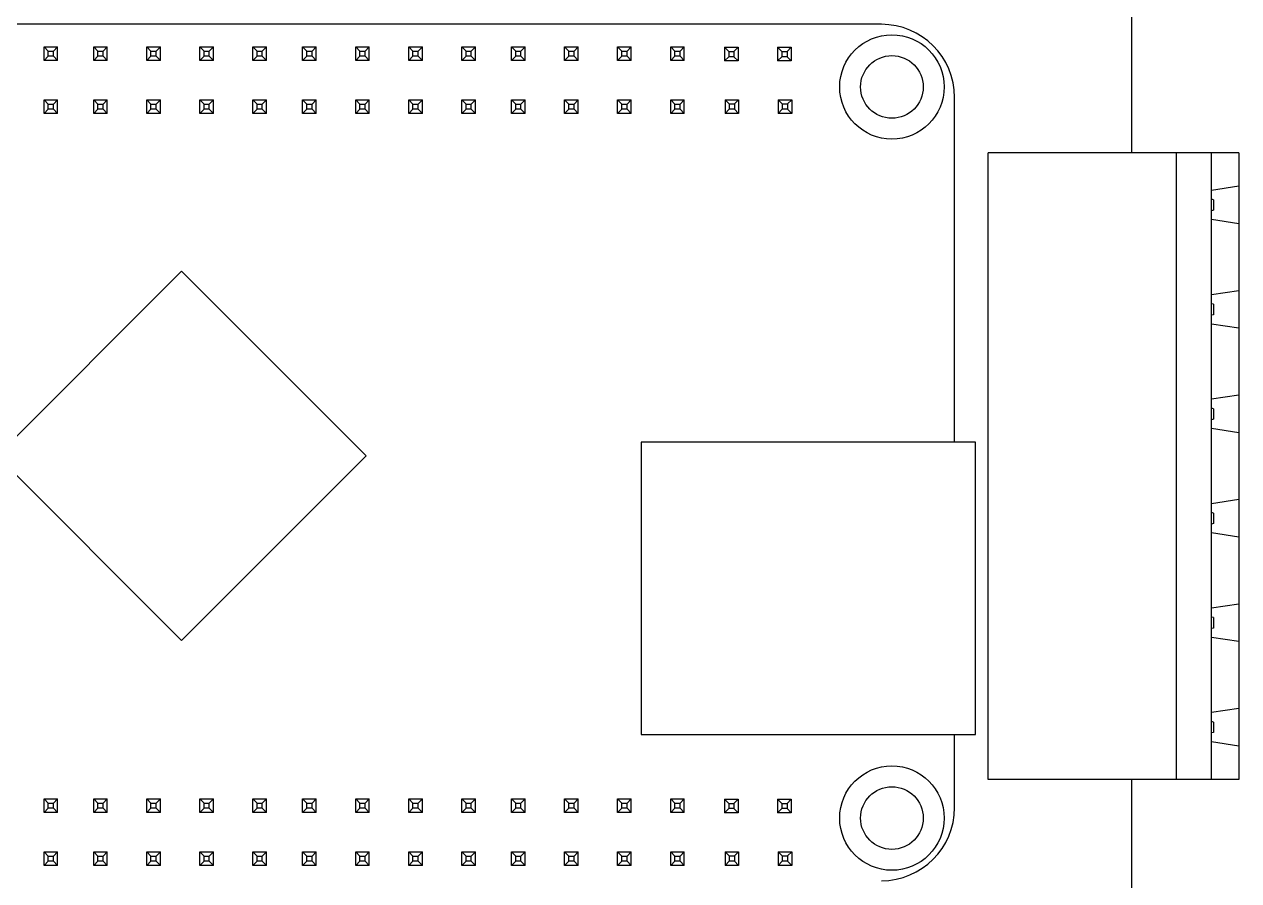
# Model space of a CAD drawing. Header units: millimetres. Extents: x -5 to 155, y -5 to 125.
# Drawn here: x 97 to 155.1, y 43.1 to 84.1 of the extents above; entities that cross this region are included whole.
import ezdxf

# ---------------------------------------------------------------- set-up
doc = ezdxf.new("R2010")
doc.units = ezdxf.units.MM

msp = doc.modelspace()

# ---------------------------------------------------------------- linework, layer by layer
at = {"color": 7, "linetype": 'Continuous', "lineweight": 25}
for p, q in [((150, 77.915), (150, 115)), ((138.013, 84.068), (76.013, 84.068)), ((98.125, 82.787), (97.925, 82.987)), ((97.925, 82.987), (98.575, 82.987)), ((97.925, 82.337), (97.925, 82.987)), ((98.125, 82.787), (98.375, 82.787)), ((98.125, 82.537), (98.125, 82.787)), ((98.375, 82.787), (98.575, 82.987)), ((98.375, 82.537), (98.375, 82.787)), ((98.575, 82.337), (98.575, 82.987)), ((100.505, 82.787), (100.305, 82.987)), ((100.305, 82.337), (100.305, 82.987)), ((100.305, 82.987), (100.955, 82.987)), ((100.505, 82.537), (100.505, 82.787)), ((100.505, 82.787), (100.755, 82.787)), ((100.755, 82.787), (100.955, 82.987)), ((100.755, 82.537), (100.755, 82.787)), ((100.955, 82.337), (100.955, 82.987)), ((103.045, 82.787), (102.845, 82.987)), ((102.845, 82.337), (102.845, 82.987)), ((102.845, 82.987), (103.495, 82.987)), ((103.045, 82.537), (103.045, 82.787)), ((103.045, 82.787), (103.295, 82.787)), ((103.295, 82.787), (103.495, 82.987)), ((103.295, 82.537), (103.295, 82.787)), ((103.495, 82.337), (103.495, 82.987)), ((105.585, 82.787), (105.385, 82.987)), ((105.385, 82.987), (106.035, 82.987)), ((105.385, 82.337), (105.385, 82.987)), ((105.585, 82.787), (105.835, 82.787)), ((105.585, 82.537), (105.585, 82.787)), ((105.835, 82.787), (106.035, 82.987)), ((105.835, 82.537), (105.835, 82.787)), ((106.035, 82.337), (106.035, 82.987)), ((108.125, 82.787), (107.925, 82.987)), ((107.925, 82.337), (107.925, 82.987)), ((107.925, 82.987), (108.575, 82.987)), ((108.125, 82.537), (108.125, 82.787)), ((108.125, 82.787), (108.375, 82.787)), ((108.375, 82.787), (108.575, 82.987)), ((108.375, 82.537), (108.375, 82.787)), ((108.575, 82.337), (108.575, 82.987)), ((110.505, 82.787), (110.305, 82.987)), ((110.305, 82.337), (110.305, 82.987)), ((110.305, 82.987), (110.955, 82.987)), ((110.505, 82.537), (110.505, 82.787)), ((110.505, 82.787), (110.755, 82.787)), ((110.755, 82.787), (110.955, 82.987)), ((110.755, 82.537), (110.755, 82.787)), ((110.955, 82.337), (110.955, 82.987)), ((113.045, 82.787), (112.845, 82.987)), ((112.845, 82.337), (112.845, 82.987)), ((112.845, 82.987), (113.495, 82.987)), ((113.045, 82.537), (113.045, 82.787)), ((113.045, 82.787), (113.295, 82.787)), ((113.295, 82.787), (113.495, 82.987)), ((113.295, 82.537), (113.295, 82.787)), ((113.495, 82.337), (113.495, 82.987)), ((115.585, 82.787), (115.385, 82.987)), ((115.385, 82.987), (116.035, 82.987)), ((115.385, 82.337), (115.385, 82.987)), ((115.585, 82.787), (115.835, 82.787)), ((115.585, 82.537), (115.585, 82.787)), ((115.835, 82.787), (116.035, 82.987)), ((115.835, 82.537), (115.835, 82.787)), ((116.035, 82.337), (116.035, 82.987)), ((118.125, 82.787), (117.925, 82.987)), ((117.925, 82.987), (118.575, 82.987)), ((117.925, 82.337), (117.925, 82.987)), ((118.125, 82.537), (118.125, 82.787)), ((118.125, 82.787), (118.375, 82.787)), ((118.375, 82.787), (118.575, 82.987)), ((118.375, 82.537), (118.375, 82.787)), ((118.575, 82.337), (118.575, 82.987)), ((120.505, 82.787), (120.305, 82.987)), ((120.305, 82.987), (120.955, 82.987)), ((120.305, 82.337), (120.305, 82.987)), ((120.505, 82.787), (120.755, 82.787)), ((120.505, 82.537), (120.505, 82.787)), ((120.755, 82.787), (120.955, 82.987)), ((120.755, 82.537), (120.755, 82.787)), ((120.955, 82.337), (120.955, 82.987)), ((123.045, 82.787), (122.845, 82.987)), ((122.845, 82.337), (122.845, 82.987)), ((122.845, 82.987), (123.495, 82.987)), ((123.045, 82.537), (123.045, 82.787)), ((123.045, 82.787), (123.295, 82.787)), ((123.295, 82.787), (123.495, 82.987)), ((123.295, 82.537), (123.295, 82.787)), ((123.495, 82.337), (123.495, 82.987)), ((125.585, 82.787), (125.385, 82.987)), ((125.385, 82.337), (125.385, 82.987)), ((125.385, 82.987), (126.035, 82.987)), ((125.585, 82.537), (125.585, 82.787)), ((125.585, 82.787), (125.835, 82.787)), ((125.835, 82.787), (126.035, 82.987)), ((125.835, 82.537), (125.835, 82.787)), ((126.035, 82.337), (126.035, 82.987)), ((128.125, 82.787), (127.925, 82.987)), ((127.925, 82.337), (127.925, 82.987)), ((127.925, 82.987), (128.575, 82.987)), ((128.125, 82.537), (128.125, 82.787)), ((128.125, 82.787), (128.375, 82.787)), ((128.375, 82.787), (128.575, 82.987)), ((128.375, 82.537), (128.375, 82.787)), ((128.575, 82.337), (128.575, 82.987)), ((130.702, 82.768), (130.502, 82.968)), ((130.502, 82.968), (131.152, 82.968)), ((130.502, 82.968), (130.502, 82.318)), ((130.702, 82.768), (130.952, 82.768)), ((130.702, 82.768), (130.702, 82.518)), ((131.152, 82.968), (130.952, 82.768)), ((130.952, 82.768), (130.952, 82.518)), ((131.152, 82.968), (131.152, 82.318)), ((133.242, 82.768), (133.042, 82.968)), ((133.042, 82.968), (133.042, 82.318)), ((133.042, 82.968), (133.692, 82.968)), ((133.242, 82.768), (133.242, 82.518)), ((133.242, 82.768), (133.492, 82.768)), ((133.692, 82.968), (133.492, 82.768)), ((133.492, 82.768), (133.492, 82.518)), ((133.692, 82.968), (133.692, 82.318)), ((97.925, 82.337), (98.125, 82.537)), ((98.575, 82.337), (97.925, 82.337)), ((98.375, 82.537), (98.125, 82.537)), ((98.375, 82.537), (98.575, 82.337)), ((100.305, 82.337), (100.505, 82.537)), ((100.955, 82.337), (100.305, 82.337)), ((100.755, 82.537), (100.505, 82.537)), ((100.755, 82.537), (100.955, 82.337)), ((102.845, 82.337), (103.045, 82.537)), ((103.495, 82.337), (102.845, 82.337)), ((103.295, 82.537), (103.045, 82.537)), ((103.295, 82.537), (103.495, 82.337)), ((105.385, 82.337), (105.585, 82.537)), ((106.035, 82.337), (105.385, 82.337)), ((105.835, 82.537), (105.585, 82.537)), ((105.835, 82.537), (106.035, 82.337)), ((107.925, 82.337), (108.125, 82.537)), ((108.575, 82.337), (107.925, 82.337)), ((108.375, 82.537), (108.125, 82.537)), ((108.375, 82.537), (108.575, 82.337)), ((110.305, 82.337), (110.505, 82.537)), ((110.955, 82.337), (110.305, 82.337)), ((110.755, 82.537), (110.505, 82.537)), ((110.755, 82.537), (110.955, 82.337)), ((112.845, 82.337), (113.045, 82.537)), ((113.495, 82.337), (112.845, 82.337)), ((113.295, 82.537), (113.045, 82.537)), ((113.295, 82.537), (113.495, 82.337)), ((115.385, 82.337), (115.585, 82.537)), ((116.035, 82.337), (115.385, 82.337)), ((115.835, 82.537), (115.585, 82.537)), ((115.835, 82.537), (116.035, 82.337)), ((117.925, 82.337), (118.125, 82.537)), ((118.575, 82.337), (117.925, 82.337)), ((118.375, 82.537), (118.125, 82.537)), ((118.375, 82.537), (118.575, 82.337)), ((120.305, 82.337), (120.505, 82.537)), ((120.955, 82.337), (120.305, 82.337)), ((120.755, 82.537), (120.505, 82.537)), ((120.755, 82.537), (120.955, 82.337)), ((122.845, 82.337), (123.045, 82.537)), ((123.495, 82.337), (122.845, 82.337)), ((123.295, 82.537), (123.045, 82.537)), ((123.295, 82.537), (123.495, 82.337)), ((125.385, 82.337), (125.585, 82.537)), ((126.035, 82.337), (125.385, 82.337)), ((125.835, 82.537), (125.585, 82.537)), ((125.835, 82.537), (126.035, 82.337)), ((127.925, 82.337), (128.125, 82.537)), ((128.575, 82.337), (127.925, 82.337)), ((128.375, 82.537), (128.125, 82.537)), ((128.375, 82.537), (128.575, 82.337)), ((130.702, 82.518), (130.502, 82.318)), ((131.152, 82.318), (130.502, 82.318)), ((130.952, 82.518), (130.702, 82.518)), ((130.952, 82.518), (131.152, 82.318)), ((133.242, 82.518), (133.042, 82.318)), ((133.692, 82.318), (133.042, 82.318)), ((133.492, 82.518), (133.242, 82.518)), ((133.492, 82.518), (133.692, 82.318)), ((98.125, 80.247), (97.925, 80.447)), ((97.925, 79.797), (97.925, 80.447)), ((97.925, 80.447), (98.575, 80.447)), ((98.125, 79.997), (98.125, 80.247)), ((98.125, 80.247), (98.375, 80.247)), ((98.375, 80.247), (98.575, 80.447)), ((98.375, 79.997), (98.375, 80.247)), ((98.575, 79.797), (98.575, 80.447)), ((100.505, 80.247), (100.305, 80.447)), ((100.305, 80.447), (100.955, 80.447)), ((100.305, 79.797), (100.305, 80.447)), ((100.505, 80.247), (100.755, 80.247)), ((100.505, 79.997), (100.505, 80.247)), ((100.755, 80.247), (100.955, 80.447)), ((100.755, 79.997), (100.755, 80.247)), ((100.955, 79.797), (100.955, 80.447)), ((103.045, 80.247), (102.845, 80.447)), ((102.845, 79.797), (102.845, 80.447)), ((102.845, 80.447), (103.495, 80.447)), ((103.045, 79.997), (103.045, 80.247)), ((103.045, 80.247), (103.295, 80.247)), ((103.295, 80.247), (103.495, 80.447)), ((103.295, 79.997), (103.295, 80.247)), ((103.495, 79.797), (103.495, 80.447)), ((105.585, 80.247), (105.385, 80.447)), ((105.385, 79.797), (105.385, 80.447)), ((105.385, 80.447), (106.035, 80.447)), ((105.585, 79.997), (105.585, 80.247)), ((105.585, 80.247), (105.835, 80.247)), ((105.835, 80.247), (106.035, 80.447)), ((105.835, 79.997), (105.835, 80.247)), ((106.035, 79.797), (106.035, 80.447)), ((108.125, 80.247), (107.925, 80.447)), ((107.925, 79.797), (107.925, 80.447)), ((107.925, 80.447), (108.575, 80.447)), ((108.125, 79.997), (108.125, 80.247)), ((108.125, 80.247), (108.375, 80.247)), ((108.375, 80.247), (108.575, 80.447)), ((108.375, 79.997), (108.375, 80.247)), ((108.575, 79.797), (108.575, 80.447)), ((110.505, 80.247), (110.305, 80.447)), ((110.305, 79.797), (110.305, 80.447)), ((110.305, 80.447), (110.955, 80.447)), ((110.505, 79.997), (110.505, 80.247)), ((110.505, 80.247), (110.755, 80.247)), ((110.755, 80.247), (110.955, 80.447)), ((110.755, 79.997), (110.755, 80.247)), ((110.955, 79.797), (110.955, 80.447)), ((113.045, 80.247), (112.845, 80.447)), ((112.845, 80.447), (113.495, 80.447)), ((112.845, 79.797), (112.845, 80.447)), ((113.045, 79.997), (113.045, 80.247)), ((113.045, 80.247), (113.295, 80.247)), ((113.295, 80.247), (113.495, 80.447)), ((113.295, 79.997), (113.295, 80.247)), ((113.495, 79.797), (113.495, 80.447)), ((115.585, 80.247), (115.385, 80.447)), ((115.385, 79.797), (115.385, 80.447)), ((115.385, 80.447), (116.035, 80.447)), ((115.585, 79.997), (115.585, 80.247)), ((115.585, 80.247), (115.835, 80.247)), ((115.835, 80.247), (116.035, 80.447)), ((115.835, 79.997), (115.835, 80.247)), ((116.035, 79.797), (116.035, 80.447)), ((118.125, 80.247), (117.925, 80.447)), ((117.925, 79.797), (117.925, 80.447)), ((117.925, 80.447), (118.575, 80.447)), ((118.125, 79.997), (118.125, 80.247)), ((118.125, 80.247), (118.375, 80.247)), ((118.375, 80.247), (118.575, 80.447)), ((118.375, 79.997), (118.375, 80.247)), ((118.575, 79.797), (118.575, 80.447)), ((120.505, 80.247), (120.305, 80.447)), ((120.305, 79.797), (120.305, 80.447)), ((120.305, 80.447), (120.955, 80.447)), ((120.505, 79.997), (120.505, 80.247)), ((120.505, 80.247), (120.755, 80.247)), ((120.755, 80.247), (120.955, 80.447)), ((120.755, 79.997), (120.755, 80.247)), ((120.955, 79.797), (120.955, 80.447)), ((123.045, 80.247), (122.845, 80.447)), ((122.845, 79.797), (122.845, 80.447)), ((122.845, 80.447), (123.495, 80.447)), ((123.045, 79.997), (123.045, 80.247)), ((123.045, 80.247), (123.295, 80.247)), ((123.295, 80.247), (123.495, 80.447)), ((123.295, 79.997), (123.295, 80.247)), ((123.495, 79.797), (123.495, 80.447)), ((125.585, 80.247), (125.385, 80.447)), ((125.385, 79.797), (125.385, 80.447)), ((125.385, 80.447), (126.035, 80.447)), ((125.585, 79.997), (125.585, 80.247)), ((125.585, 80.247), (125.835, 80.247)), ((125.835, 80.247), (126.035, 80.447)), ((125.835, 79.997), (125.835, 80.247)), ((126.035, 79.797), (126.035, 80.447)), ((128.125, 80.247), (127.925, 80.447)), ((127.925, 79.797), (127.925, 80.447)), ((127.925, 80.447), (128.575, 80.447)), ((128.125, 79.997), (128.125, 80.247)), ((128.125, 80.247), (128.375, 80.247)), ((128.375, 80.247), (128.575, 80.447)), ((128.375, 79.997), (128.375, 80.247)), ((128.575, 79.797), (128.575, 80.447)), ((130.727, 80.253), (130.527, 80.453)), ((130.527, 80.453), (131.177, 80.453)), ((130.527, 80.453), (130.527, 79.803)), ((130.727, 80.253), (130.977, 80.253)), ((130.727, 80.253), (130.727, 80.003)), ((131.177, 80.453), (130.977, 80.253)), ((130.977, 80.253), (130.977, 80.003)), ((131.177, 80.453), (131.177, 79.803)), ((133.267, 80.253), (133.067, 80.453)), ((133.067, 80.453), (133.067, 79.803)), ((133.067, 80.453), (133.717, 80.453)), ((133.267, 80.253), (133.267, 80.003)), ((133.267, 80.253), (133.517, 80.253)), ((133.717, 80.453), (133.517, 80.253)), ((133.517, 80.253), (133.517, 80.003)), ((133.717, 80.453), (133.717, 79.803)), ((141.513, 64.068), (141.513, 80.568)), ((97.925, 79.797), (98.125, 79.997)), ((98.575, 79.797), (97.925, 79.797)), ((98.375, 79.997), (98.125, 79.997)), ((98.375, 79.997), (98.575, 79.797)), ((100.305, 79.797), (100.505, 79.997)), ((100.955, 79.797), (100.305, 79.797)), ((100.755, 79.997), (100.505, 79.997)), ((100.755, 79.997), (100.955, 79.797)), ((102.845, 79.797), (103.045, 79.997)), ((103.495, 79.797), (102.845, 79.797)), ((103.295, 79.997), (103.045, 79.997)), ((103.295, 79.997), (103.495, 79.797)), ((105.385, 79.797), (105.585, 79.997)), ((106.035, 79.797), (105.385, 79.797)), ((105.835, 79.997), (105.585, 79.997)), ((105.835, 79.997), (106.035, 79.797)), ((107.925, 79.797), (108.125, 79.997)), ((108.575, 79.797), (107.925, 79.797)), ((108.375, 79.997), (108.125, 79.997)), ((108.375, 79.997), (108.575, 79.797)), ((110.305, 79.797), (110.505, 79.997)), ((110.955, 79.797), (110.305, 79.797)), ((110.755, 79.997), (110.505, 79.997)), ((110.755, 79.997), (110.955, 79.797)), ((112.845, 79.797), (113.045, 79.997)), ((113.495, 79.797), (112.845, 79.797)), ((113.295, 79.997), (113.045, 79.997)), ((113.295, 79.997), (113.495, 79.797)), ((115.385, 79.797), (115.585, 79.997)), ((116.035, 79.797), (115.385, 79.797)), ((115.835, 79.997), (115.585, 79.997)), ((115.835, 79.997), (116.035, 79.797)), ((117.925, 79.797), (118.125, 79.997)), ((118.575, 79.797), (117.925, 79.797)), ((118.375, 79.997), (118.125, 79.997)), ((118.375, 79.997), (118.575, 79.797)), ((120.305, 79.797), (120.505, 79.997)), ((120.955, 79.797), (120.305, 79.797)), ((120.755, 79.997), (120.505, 79.997)), ((120.755, 79.997), (120.955, 79.797)), ((122.845, 79.797), (123.045, 79.997)), ((123.495, 79.797), (122.845, 79.797)), ((123.295, 79.997), (123.045, 79.997)), ((123.295, 79.997), (123.495, 79.797)), ((125.385, 79.797), (125.585, 79.997)), ((126.035, 79.797), (125.385, 79.797)), ((125.835, 79.997), (125.585, 79.997)), ((125.835, 79.997), (126.035, 79.797)), ((127.925, 79.797), (128.125, 79.997)), ((128.575, 79.797), (127.925, 79.797)), ((128.375, 79.997), (128.125, 79.997)), ((128.375, 79.997), (128.575, 79.797)), ((130.727, 80.003), (130.527, 79.803)), ((131.177, 79.803), (130.527, 79.803)), ((130.977, 80.003), (130.727, 80.003)), ((130.977, 80.003), (131.177, 79.803)), ((133.267, 80.003), (133.067, 79.803)), ((133.717, 79.803), (133.067, 79.803)), ((133.517, 80.003), (133.267, 80.003)), ((133.517, 80.003), (133.717, 79.803)), ((155.115, 77.915), (143.115, 77.915)), ((143.115, 47.915), (143.115, 77.915)), ((152.115, 77.915), (152.115, 47.915)), ((153.815, 47.915), (153.815, 77.915)), ((155.115, 77.915), (155.115, 47.915)), ((155.115, 76.315), (153.815, 76.115)), ((153.915, 75.665), (153.815, 75.69)), ((153.915, 75.665), (153.915, 75.165)), ((153.915, 75.165), (153.815, 75.14)), ((155.115, 74.515), (153.815, 74.715)), ((104.513, 72.246), (95.674, 63.407)), ((113.351, 63.407), (104.513, 72.246)), ((155.115, 71.315), (153.815, 71.115)), ((153.915, 70.665), (153.815, 70.69)), ((153.915, 70.665), (153.915, 70.165)), ((153.915, 70.165), (153.815, 70.14)), ((155.115, 69.515), (153.815, 69.715)), ((155.115, 66.315), (153.815, 66.115)), ((153.915, 65.665), (153.815, 65.69)), ((153.915, 65.165), (153.815, 65.14)), ((153.915, 65.665), (153.915, 65.165)), ((155.115, 64.515), (153.815, 64.715)), ((126.513, 64.068), (126.513, 50.068)), ((142.513, 64.068), (126.513, 64.068)), ((142.513, 50.068), (142.513, 64.068)), ((95.674, 63.407), (104.513, 54.568)), ((104.513, 54.568), (113.351, 63.407)), ((155.115, 61.315), (153.815, 61.115)), ((153.915, 60.665), (153.815, 60.69)), ((153.915, 60.665), (153.915, 60.165)), ((153.915, 60.165), (153.815, 60.14)), ((155.115, 59.515), (153.815, 59.715)), ((155.115, 56.315), (153.815, 56.115)), ((153.915, 55.665), (153.815, 55.69)), ((153.915, 55.665), (153.915, 55.165)), ((153.915, 55.165), (153.815, 55.14)), ((155.115, 54.515), (153.815, 54.715)), ((155.115, 51.315), (153.815, 51.115)), ((153.915, 50.665), (153.815, 50.69)), ((153.915, 50.665), (153.915, 50.165)), ((126.513, 50.068), (142.513, 50.068)), ((141.513, 46.568), (141.513, 50.068)), ((153.915, 50.165), (153.815, 50.14)), ((155.115, 49.515), (153.815, 49.715)), ((155.115, 47.915), (143.115, 47.915)), ((150, 5), (150, 47.915)), ((98.125, 46.787), (97.925, 46.987)), ((97.925, 46.987), (98.575, 46.987)), ((97.925, 46.337), (97.925, 46.987)), ((97.925, 46.337), (98.125, 46.537)), ((98.125, 46.787), (98.375, 46.787)), ((98.125, 46.537), (98.125, 46.787)), ((98.375, 46.537), (98.125, 46.537)), ((98.375, 46.787), (98.575, 46.987)), ((98.375, 46.537), (98.375, 46.787)), ((98.375, 46.537), (98.575, 46.337)), ((98.575, 46.337), (98.575, 46.987)), ((100.505, 46.787), (100.305, 46.987)), ((100.305, 46.987), (100.955, 46.987)), ((100.305, 46.337), (100.305, 46.987)), ((100.305, 46.337), (100.505, 46.537)), ((100.505, 46.537), (100.505, 46.787)), ((100.505, 46.787), (100.755, 46.787)), ((100.755, 46.537), (100.505, 46.537)), ((100.755, 46.787), (100.955, 46.987)), ((100.755, 46.537), (100.755, 46.787)), ((100.755, 46.537), (100.955, 46.337)), ((100.955, 46.337), (100.955, 46.987)), ((103.045, 46.787), (102.845, 46.987)), ((102.845, 46.987), (103.495, 46.987)), ((102.845, 46.337), (102.845, 46.987)), ((102.845, 46.337), (103.045, 46.537)), ((103.045, 46.537), (103.045, 46.787)), ((103.045, 46.787), (103.295, 46.787)), ((103.295, 46.537), (103.045, 46.537)), ((103.295, 46.787), (103.495, 46.987)), ((103.295, 46.537), (103.295, 46.787)), ((103.295, 46.537), (103.495, 46.337)), ((103.495, 46.337), (103.495, 46.987)), ((105.585, 46.787), (105.385, 46.987)), ((105.385, 46.987), (106.035, 46.987)), ((105.385, 46.337), (105.385, 46.987)), ((105.385, 46.337), (105.585, 46.537)), ((105.585, 46.537), (105.585, 46.787)), ((105.585, 46.787), (105.835, 46.787)), ((105.835, 46.537), (105.585, 46.537)), ((105.835, 46.787), (106.035, 46.987)), ((105.835, 46.537), (105.835, 46.787)), ((105.835, 46.537), (106.035, 46.337)), ((106.035, 46.337), (106.035, 46.987)), ((108.125, 46.787), (107.925, 46.987)), ((107.925, 46.987), (108.575, 46.987)), ((107.925, 46.337), (107.925, 46.987)), ((107.925, 46.337), (108.125, 46.537)), ((108.125, 46.537), (108.125, 46.787)), ((108.125, 46.787), (108.375, 46.787)), ((108.375, 46.537), (108.125, 46.537)), ((108.375, 46.787), (108.575, 46.987)), ((108.375, 46.537), (108.375, 46.787)), ((108.375, 46.537), (108.575, 46.337)), ((108.575, 46.337), (108.575, 46.987)), ((110.505, 46.787), (110.305, 46.987)), ((110.305, 46.987), (110.955, 46.987)), ((110.305, 46.337), (110.305, 46.987)), ((110.305, 46.337), (110.505, 46.537)), ((110.505, 46.787), (110.755, 46.787)), ((110.505, 46.537), (110.505, 46.787)), ((110.755, 46.537), (110.505, 46.537)), ((110.755, 46.787), (110.955, 46.987)), ((110.755, 46.537), (110.755, 46.787)), ((110.755, 46.537), (110.955, 46.337)), ((110.955, 46.337), (110.955, 46.987)), ((113.045, 46.787), (112.845, 46.987)), ((112.845, 46.337), (112.845, 46.987)), ((112.845, 46.987), (113.495, 46.987)), ((112.845, 46.337), (113.045, 46.537)), ((113.045, 46.537), (113.045, 46.787)), ((113.045, 46.787), (113.295, 46.787)), ((113.295, 46.537), (113.045, 46.537)), ((113.295, 46.787), (113.495, 46.987)), ((113.295, 46.537), (113.295, 46.787)), ((113.295, 46.537), (113.495, 46.337)), ((113.495, 46.337), (113.495, 46.987)), ((115.585, 46.787), (115.385, 46.987)), ((115.385, 46.987), (116.035, 46.987)), ((115.385, 46.337), (115.385, 46.987)), ((115.385, 46.337), (115.585, 46.537)), ((115.585, 46.787), (115.835, 46.787)), ((115.585, 46.537), (115.585, 46.787)), ((115.835, 46.537), (115.585, 46.537)), ((115.835, 46.787), (116.035, 46.987)), ((115.835, 46.537), (115.835, 46.787)), ((115.835, 46.537), (116.035, 46.337)), ((116.035, 46.337), (116.035, 46.987)), ((118.125, 46.787), (117.925, 46.987)), ((117.925, 46.987), (118.575, 46.987)), ((117.925, 46.337), (117.925, 46.987)), ((117.925, 46.337), (118.125, 46.537)), ((118.125, 46.787), (118.375, 46.787)), ((118.125, 46.537), (118.125, 46.787)), ((118.375, 46.537), (118.125, 46.537)), ((118.375, 46.787), (118.575, 46.987)), ((118.375, 46.537), (118.375, 46.787)), ((118.375, 46.537), (118.575, 46.337)), ((118.575, 46.337), (118.575, 46.987)), ((120.505, 46.787), (120.305, 46.987)), ((120.305, 46.337), (120.305, 46.987)), ((120.305, 46.987), (120.955, 46.987)), ((120.305, 46.337), (120.505, 46.537)), ((120.505, 46.537), (120.505, 46.787)), ((120.505, 46.787), (120.755, 46.787)), ((120.755, 46.537), (120.505, 46.537)), ((120.755, 46.787), (120.955, 46.987)), ((120.755, 46.537), (120.755, 46.787)), ((120.755, 46.537), (120.955, 46.337)), ((120.955, 46.337), (120.955, 46.987)), ((123.045, 46.787), (122.845, 46.987)), ((122.845, 46.337), (122.845, 46.987)), ((122.845, 46.987), (123.495, 46.987)), ((122.845, 46.337), (123.045, 46.537)), ((123.045, 46.537), (123.045, 46.787)), ((123.045, 46.787), (123.295, 46.787)), ((123.295, 46.537), (123.045, 46.537)), ((123.295, 46.787), (123.495, 46.987)), ((123.295, 46.537), (123.295, 46.787)), ((123.295, 46.537), (123.495, 46.337)), ((123.495, 46.337), (123.495, 46.987)), ((125.585, 46.787), (125.385, 46.987)), ((125.385, 46.337), (125.385, 46.987)), ((125.385, 46.987), (126.035, 46.987)), ((125.385, 46.337), (125.585, 46.537)), ((125.585, 46.537), (125.585, 46.787)), ((125.585, 46.787), (125.835, 46.787)), ((125.835, 46.537), (125.585, 46.537)), ((125.835, 46.787), (126.035, 46.987)), ((125.835, 46.537), (125.835, 46.787)), ((125.835, 46.537), (126.035, 46.337)), ((126.035, 46.337), (126.035, 46.987)), ((128.125, 46.787), (127.925, 46.987)), ((127.925, 46.987), (128.575, 46.987)), ((127.925, 46.337), (127.925, 46.987)), ((127.925, 46.337), (128.125, 46.537)), ((128.125, 46.537), (128.125, 46.787)), ((128.125, 46.787), (128.375, 46.787)), ((128.375, 46.537), (128.125, 46.537)), ((128.375, 46.787), (128.575, 46.987)), ((128.375, 46.537), (128.375, 46.787)), ((128.375, 46.537), (128.575, 46.337)), ((128.575, 46.337), (128.575, 46.987)), ((130.702, 46.768), (130.502, 46.968)), ((130.502, 46.968), (131.152, 46.968)), ((130.502, 46.968), (130.502, 46.318)), ((130.702, 46.518), (130.502, 46.318)), ((130.702, 46.768), (130.952, 46.768)), ((130.702, 46.768), (130.702, 46.518)), ((130.952, 46.518), (130.702, 46.518)), ((131.152, 46.968), (130.952, 46.768)), ((130.952, 46.768), (130.952, 46.518)), ((130.952, 46.518), (131.152, 46.318)), ((131.152, 46.968), (131.152, 46.318)), ((133.242, 46.768), (133.042, 46.968)), ((133.042, 46.968), (133.042, 46.318)), ((133.042, 46.968), (133.692, 46.968)), ((133.242, 46.518), (133.042, 46.318)), ((133.242, 46.768), (133.242, 46.518)), ((133.242, 46.768), (133.492, 46.768)), ((133.492, 46.518), (133.242, 46.518)), ((133.692, 46.968), (133.492, 46.768)), ((133.492, 46.768), (133.492, 46.518)), ((133.492, 46.518), (133.692, 46.318)), ((133.692, 46.968), (133.692, 46.318)), ((98.575, 46.337), (97.925, 46.337)), ((100.955, 46.337), (100.305, 46.337)), ((103.495, 46.337), (102.845, 46.337)), ((106.035, 46.337), (105.385, 46.337)), ((108.575, 46.337), (107.925, 46.337)), ((110.955, 46.337), (110.305, 46.337)), ((113.495, 46.337), (112.845, 46.337)), ((116.035, 46.337), (115.385, 46.337)), ((118.575, 46.337), (117.925, 46.337)), ((120.955, 46.337), (120.305, 46.337)), ((123.495, 46.337), (122.845, 46.337)), ((126.035, 46.337), (125.385, 46.337)), ((128.575, 46.337), (127.925, 46.337)), ((131.152, 46.318), (130.502, 46.318)), ((133.692, 46.318), (133.042, 46.318)), ((98.125, 44.247), (97.925, 44.447)), ((97.925, 44.447), (98.575, 44.447)), ((97.925, 43.797), (97.925, 44.447)), ((98.125, 44.247), (98.375, 44.247)), ((98.125, 43.997), (98.125, 44.247)), ((98.375, 44.247), (98.575, 44.447)), ((98.375, 43.997), (98.375, 44.247)), ((98.575, 43.797), (98.575, 44.447)), ((100.505, 44.247), (100.305, 44.447)), ((100.305, 44.447), (100.955, 44.447)), ((100.305, 43.797), (100.305, 44.447)), ((100.505, 44.247), (100.755, 44.247)), ((100.505, 43.997), (100.505, 44.247)), ((100.755, 44.247), (100.955, 44.447)), ((100.755, 43.997), (100.755, 44.247)), ((100.955, 43.797), (100.955, 44.447)), ((103.045, 44.247), (102.845, 44.447)), ((102.845, 43.797), (102.845, 44.447)), ((102.845, 44.447), (103.495, 44.447)), ((103.045, 43.997), (103.045, 44.247)), ((103.045, 44.247), (103.295, 44.247)), ((103.295, 44.247), (103.495, 44.447)), ((103.295, 43.997), (103.295, 44.247)), ((103.495, 43.797), (103.495, 44.447)), ((105.585, 44.247), (105.385, 44.447)), ((105.385, 43.797), (105.385, 44.447)), ((105.385, 44.447), (106.035, 44.447)), ((105.585, 43.997), (105.585, 44.247)), ((105.585, 44.247), (105.835, 44.247)), ((105.835, 44.247), (106.035, 44.447)), ((105.835, 43.997), (105.835, 44.247)), ((106.035, 43.797), (106.035, 44.447)), ((108.125, 44.247), (107.925, 44.447)), ((107.925, 44.447), (108.575, 44.447)), ((107.925, 43.797), (107.925, 44.447)), ((108.125, 44.247), (108.375, 44.247)), ((108.125, 43.997), (108.125, 44.247)), ((108.375, 44.247), (108.575, 44.447)), ((108.375, 43.997), (108.375, 44.247)), ((108.575, 43.797), (108.575, 44.447)), ((110.505, 44.247), (110.305, 44.447)), ((110.305, 44.447), (110.955, 44.447)), ((110.305, 43.797), (110.305, 44.447)), ((110.505, 44.247), (110.755, 44.247)), ((110.505, 43.997), (110.505, 44.247)), ((110.755, 44.247), (110.955, 44.447)), ((110.755, 43.997), (110.755, 44.247)), ((110.955, 43.797), (110.955, 44.447)), ((113.045, 44.247), (112.845, 44.447)), ((112.845, 44.447), (113.495, 44.447)), ((112.845, 43.797), (112.845, 44.447)), ((113.045, 44.247), (113.295, 44.247)), ((113.045, 43.997), (113.045, 44.247)), ((113.295, 44.247), (113.495, 44.447)), ((113.295, 43.997), (113.295, 44.247)), ((113.495, 43.797), (113.495, 44.447)), ((115.585, 44.247), (115.385, 44.447)), ((115.385, 43.797), (115.385, 44.447)), ((115.385, 44.447), (116.035, 44.447)), ((115.585, 43.997), (115.585, 44.247)), ((115.585, 44.247), (115.835, 44.247)), ((115.835, 44.247), (116.035, 44.447)), ((115.835, 43.997), (115.835, 44.247)), ((116.035, 43.797), (116.035, 44.447)), ((118.125, 44.247), (117.925, 44.447)), ((117.925, 44.447), (118.575, 44.447)), ((117.925, 43.797), (117.925, 44.447)), ((118.125, 44.247), (118.375, 44.247)), ((118.125, 43.997), (118.125, 44.247)), ((118.375, 44.247), (118.575, 44.447)), ((118.375, 43.997), (118.375, 44.247)), ((118.575, 43.797), (118.575, 44.447)), ((120.505, 44.247), (120.305, 44.447)), ((120.305, 44.447), (120.955, 44.447)), ((120.305, 43.797), (120.305, 44.447)), ((120.505, 44.247), (120.755, 44.247)), ((120.505, 43.997), (120.505, 44.247)), ((120.755, 44.247), (120.955, 44.447)), ((120.755, 43.997), (120.755, 44.247)), ((120.955, 43.797), (120.955, 44.447)), ((123.045, 44.247), (122.845, 44.447)), ((122.845, 44.447), (123.495, 44.447)), ((122.845, 43.797), (122.845, 44.447)), ((123.045, 44.247), (123.295, 44.247)), ((123.045, 43.997), (123.045, 44.247)), ((123.295, 44.247), (123.495, 44.447)), ((123.295, 43.997), (123.295, 44.247)), ((123.495, 43.797), (123.495, 44.447)), ((125.585, 44.247), (125.385, 44.447)), ((125.385, 43.797), (125.385, 44.447)), ((125.385, 44.447), (126.035, 44.447)), ((125.585, 43.997), (125.585, 44.247)), ((125.585, 44.247), (125.835, 44.247)), ((125.835, 44.247), (126.035, 44.447)), ((125.835, 43.997), (125.835, 44.247)), ((126.035, 43.797), (126.035, 44.447)), ((128.125, 44.247), (127.925, 44.447)), ((127.925, 44.447), (128.575, 44.447)), ((127.925, 43.797), (127.925, 44.447)), ((128.125, 44.247), (128.375, 44.247)), ((128.125, 43.997), (128.125, 44.247)), ((128.375, 44.247), (128.575, 44.447)), ((128.375, 43.997), (128.375, 44.247)), ((128.575, 43.797), (128.575, 44.447)), ((130.727, 44.253), (130.527, 44.453)), ((130.527, 44.453), (131.177, 44.453)), ((130.527, 44.453), (130.527, 43.803)), ((130.727, 44.253), (130.727, 44.003)), ((130.727, 44.253), (130.977, 44.253)), ((131.177, 44.453), (130.977, 44.253)), ((130.977, 44.253), (130.977, 44.003)), ((131.177, 44.453), (131.177, 43.803)), ((133.267, 44.253), (133.067, 44.453)), ((133.067, 44.453), (133.717, 44.453)), ((133.067, 44.453), (133.067, 43.803)), ((133.267, 44.253), (133.517, 44.253)), ((133.267, 44.253), (133.267, 44.003)), ((133.717, 44.453), (133.517, 44.253)), ((133.517, 44.253), (133.517, 44.003)), ((133.717, 44.453), (133.717, 43.803)), ((97.925, 43.797), (98.125, 43.997)), ((98.575, 43.797), (97.925, 43.797)), ((98.375, 43.997), (98.125, 43.997)), ((98.375, 43.997), (98.575, 43.797)), ((100.305, 43.797), (100.505, 43.997)), ((100.955, 43.797), (100.305, 43.797)), ((100.755, 43.997), (100.505, 43.997)), ((100.755, 43.997), (100.955, 43.797)), ((102.845, 43.797), (103.045, 43.997)), ((103.495, 43.797), (102.845, 43.797)), ((103.295, 43.997), (103.045, 43.997)), ((103.295, 43.997), (103.495, 43.797)), ((105.385, 43.797), (105.585, 43.997)), ((106.035, 43.797), (105.385, 43.797)), ((105.835, 43.997), (105.585, 43.997)), ((105.835, 43.997), (106.035, 43.797)), ((107.925, 43.797), (108.125, 43.997)), ((108.575, 43.797), (107.925, 43.797)), ((108.375, 43.997), (108.125, 43.997)), ((108.375, 43.997), (108.575, 43.797)), ((110.305, 43.797), (110.505, 43.997)), ((110.955, 43.797), (110.305, 43.797)), ((110.755, 43.997), (110.505, 43.997)), ((110.755, 43.997), (110.955, 43.797)), ((112.845, 43.797), (113.045, 43.997)), ((113.495, 43.797), (112.845, 43.797)), ((113.295, 43.997), (113.045, 43.997)), ((113.295, 43.997), (113.495, 43.797)), ((115.385, 43.797), (115.585, 43.997)), ((116.035, 43.797), (115.385, 43.797)), ((115.835, 43.997), (115.585, 43.997)), ((115.835, 43.997), (116.035, 43.797)), ((117.925, 43.797), (118.125, 43.997)), ((118.575, 43.797), (117.925, 43.797)), ((118.375, 43.997), (118.125, 43.997)), ((118.375, 43.997), (118.575, 43.797)), ((120.305, 43.797), (120.505, 43.997)), ((120.955, 43.797), (120.305, 43.797)), ((120.755, 43.997), (120.505, 43.997)), ((120.755, 43.997), (120.955, 43.797)), ((122.845, 43.797), (123.045, 43.997)), ((123.495, 43.797), (122.845, 43.797)), ((123.295, 43.997), (123.045, 43.997)), ((123.295, 43.997), (123.495, 43.797)), ((125.385, 43.797), (125.585, 43.997)), ((126.035, 43.797), (125.385, 43.797)), ((125.835, 43.997), (125.585, 43.997)), ((125.835, 43.997), (126.035, 43.797)), ((127.925, 43.797), (128.125, 43.997)), ((128.575, 43.797), (127.925, 43.797)), ((128.375, 43.997), (128.125, 43.997)), ((128.375, 43.997), (128.575, 43.797)), ((130.727, 44.003), (130.527, 43.803)), ((131.177, 43.803), (130.527, 43.803)), ((130.977, 44.003), (130.727, 44.003)), ((130.977, 44.003), (131.177, 43.803)), ((133.267, 44.003), (133.067, 43.803)), ((133.717, 43.803), (133.067, 43.803)), ((133.517, 44.003), (133.267, 44.003)), ((133.517, 44.003), (133.717, 43.803))]:
    msp.add_line(p, q, dxfattribs=at)
for centre, radius in [((138.513, 81.068), 2.5), ((138.513, 81.068), 1.5), ((138.513, 46.068), 2.5), ((138.513, 46.068), 1.5)]:
    msp.add_circle(centre, radius, dxfattribs=at)
for centre, start, end in [((138.013, 80.568), 0, 90), ((138.013, 46.568), 270, 0)]:
    msp.add_arc(centre, 3.5, start, end, dxfattribs=at)

doc.saveas('drawing.dxf')
